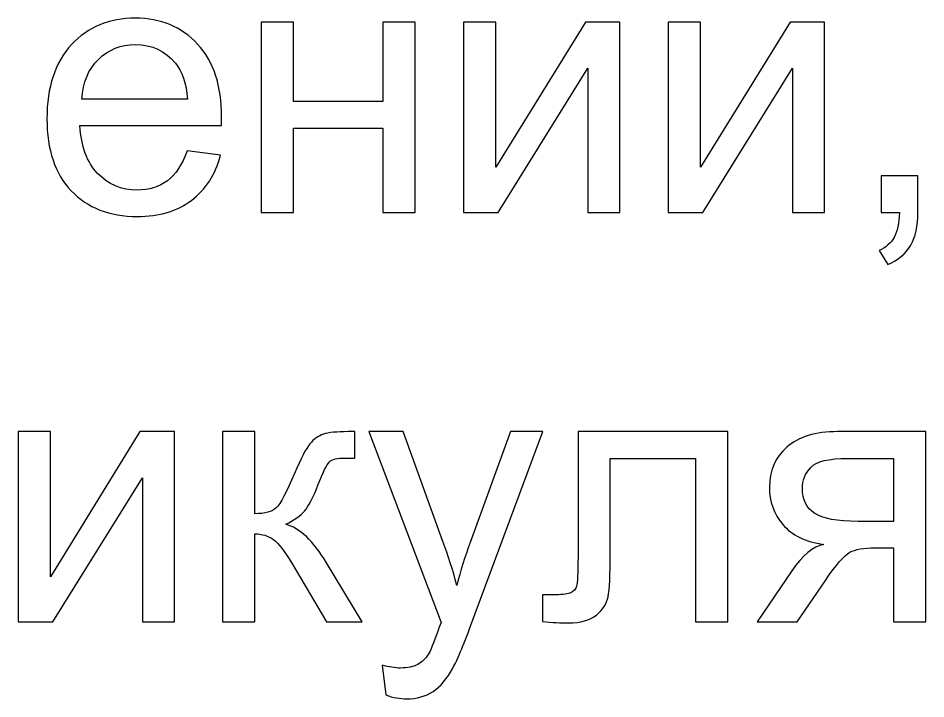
# Model space of a CAD drawing. Header units: millimetres. Extents: x -998 to 1016, y -1915 to 1914.
# Drawn here: x -448.6 to -391.8, y 1606 to 1648.6 of the extents above; entities that cross this region are included whole.
import ezdxf

# ---------------------------------------------------------------- set-up
doc = ezdxf.new("R2010")
doc.units = ezdxf.units.MM
doc.header["$MEASUREMENT"] = 0
doc.layers.add('layer 1', color=7, linetype='Continuous')

msp = doc.modelspace()

# ---------------------------------------------------------------- linework, layer by layer
at = {"layer": 'layer 1', "color": 250}
for points, knots in [([(-438.0614, 1640.2826), (-438.0614, 1640.2826), (-435.9748, 1640.0075), (-435.9748, 1640.0075), (-435.9748, 1640.0075), (-436.2996, 1638.796), (-436.9073, 1637.852), (-437.7939, 1637.1832), (-437.7939, 1637.1832), (-438.6806, 1636.5144), (-439.8118, 1636.1781), (-441.1915, 1636.1781), (-441.1915, 1636.1781), (-442.9266, 1636.1781), (-444.3024, 1636.7131), (-445.319, 1637.7832), (-445.319, 1637.7832), (-446.3356, 1638.8495), (-446.8439, 1640.3514), (-446.8439, 1642.2814), (-446.8439, 1642.2814), (-446.8439, 1644.2764), (-446.3318, 1645.828), (-445.3037, 1646.9287), (-445.3037, 1646.9287), (-444.2756, 1648.0332), (-442.9418, 1648.5835), (-441.3023, 1648.5835), (-441.3023, 1648.5835), (-439.7163, 1648.5835), (-438.4207, 1648.0446), (-437.4156, 1646.9631), (-437.4156, 1646.9631), (-436.4104, 1645.8815), (-435.906, 1644.3605), (-435.906, 1642.3999), (-435.906, 1642.3999), (-435.906, 1642.2814), (-435.9098, 1642.1018), (-435.9174, 1641.8649), (-435.9174, 1641.8649), (-435.9174, 1641.8649), (-444.7801, 1641.8649), (-444.7801, 1641.8649), (-444.7801, 1641.8649), (-444.7037, 1640.5616), (-444.3368, 1639.5603), (-443.6718, 1638.8686), (-443.6718, 1638.8686), (-443.0106, 1638.1768), (-442.1813, 1637.8291), (-441.1915, 1637.8291), (-441.1915, 1637.8291), (-440.4539, 1637.8291), (-439.8233, 1638.024), (-439.3035, 1638.4138), (-439.3035, 1638.4138), (-438.7799, 1638.8036), (-438.3672, 1639.4266), (-438.0614, 1640.2826)], [0, 0, 0, 0, 0.0625, 0.0625, 0.0625, 0.0625, 0.125, 0.125, 0.125, 0.125, 0.1875, 0.1875, 0.1875, 0.1875, 0.25, 0.25, 0.25, 0.25, 0.3125, 0.3125, 0.3125, 0.3125, 0.375, 0.375, 0.375, 0.375, 0.4375, 0.4375, 0.4375, 0.4375, 0.5, 0.5, 0.5, 0.5, 0.5625, 0.5625, 0.5625, 0.5625, 0.625, 0.625, 0.625, 0.625, 0.6875, 0.6875, 0.6875, 0.6875, 0.75, 0.75, 0.75, 0.75, 0.8125, 0.8125, 0.8125, 0.8125, 0.875, 0.875, 0.875, 0.875, 1, 1, 1, 1]), ([(-433.4257, 1648.3313), (-433.4257, 1648.3313), (-431.4078, 1648.3313), (-431.4078, 1648.3313), (-431.4078, 1648.3313), (-431.4078, 1648.3313), (-431.4078, 1643.3783), (-431.4078, 1643.3783), (-431.4078, 1643.3783), (-431.4078, 1643.3783), (-425.8127, 1643.3783), (-425.8127, 1643.3783), (-425.8127, 1643.3783), (-425.8127, 1643.3783), (-425.8127, 1648.3313), (-425.8127, 1648.3313), (-425.8127, 1648.3313), (-425.8127, 1648.3313), (-423.7948, 1648.3313), (-423.7948, 1648.3313), (-423.7948, 1648.3313), (-423.7948, 1648.3313), (-423.7948, 1636.4303), (-423.7948, 1636.4303), (-423.7948, 1636.4303), (-423.7948, 1636.4303), (-425.8127, 1636.4303), (-425.8127, 1636.4303), (-425.8127, 1636.4303), (-425.8127, 1636.4303), (-425.8127, 1641.7043), (-425.8127, 1641.7043), (-425.8127, 1641.7043), (-425.8127, 1641.7043), (-431.4078, 1641.7043), (-431.4078, 1641.7043), (-431.4078, 1641.7043), (-431.4078, 1641.7043), (-431.4078, 1636.4303), (-431.4078, 1636.4303), (-431.4078, 1636.4303), (-431.4078, 1636.4303), (-433.4257, 1636.4303), (-433.4257, 1636.4303), (-433.4257, 1636.4303), (-433.4257, 1636.4303), (-433.4257, 1648.3313), (-433.4257, 1648.3313)], [0, 0, 0, 0, 0.0769231, 0.0769231, 0.0769231, 0.0769231, 0.1538462, 0.1538462, 0.1538462, 0.1538462, 0.2307692, 0.2307692, 0.2307692, 0.2307692, 0.3076923, 0.3076923, 0.3076923, 0.3076923, 0.3846154, 0.3846154, 0.3846154, 0.3846154, 0.4615385, 0.4615385, 0.4615385, 0.4615385, 0.5384615, 0.5384615, 0.5384615, 0.5384615, 0.6153846, 0.6153846, 0.6153846, 0.6153846, 0.6923077, 0.6923077, 0.6923077, 0.6923077, 0.7692308, 0.7692308, 0.7692308, 0.7692308, 0.8461538, 0.8461538, 0.8461538, 0.8461538, 1, 1, 1, 1]), ([(-420.7642, 1648.3313), (-420.7642, 1648.3313), (-418.7463, 1648.3313), (-418.7463, 1648.3313), (-418.7463, 1648.3313), (-418.7463, 1648.3313), (-418.7463, 1639.2546), (-418.7463, 1639.2546), (-418.7463, 1639.2546), (-418.7463, 1639.2546), (-413.1398, 1648.3313), (-413.1398, 1648.3313), (-413.1398, 1648.3313), (-413.1398, 1648.3313), (-410.9728, 1648.3313), (-410.9728, 1648.3313), (-410.9728, 1648.3313), (-410.9728, 1648.3313), (-410.9728, 1636.4303), (-410.9728, 1636.4303), (-410.9728, 1636.4303), (-410.9728, 1636.4303), (-412.9907, 1636.4303), (-412.9907, 1636.4303), (-412.9907, 1636.4303), (-412.9907, 1636.4303), (-412.9907, 1645.4497), (-412.9907, 1645.4497), (-412.9907, 1645.4497), (-412.9907, 1645.4497), (-418.5896, 1636.4303), (-418.5896, 1636.4303), (-418.5896, 1636.4303), (-418.5896, 1636.4303), (-420.7642, 1636.4303), (-420.7642, 1636.4303), (-420.7642, 1636.4303), (-420.7642, 1636.4303), (-420.7642, 1648.3313), (-420.7642, 1648.3313)], [0, 0, 0, 0, 0.0909091, 0.0909091, 0.0909091, 0.0909091, 0.1818182, 0.1818182, 0.1818182, 0.1818182, 0.2727273, 0.2727273, 0.2727273, 0.2727273, 0.3636364, 0.3636364, 0.3636364, 0.3636364, 0.4545455, 0.4545455, 0.4545455, 0.4545455, 0.5454545, 0.5454545, 0.5454545, 0.5454545, 0.6363636, 0.6363636, 0.6363636, 0.6363636, 0.7272727, 0.7272727, 0.7272727, 0.7272727, 0.8181818, 0.8181818, 0.8181818, 0.8181818, 1, 1, 1, 1]), ([(-407.9536, 1648.3313), (-407.9536, 1648.3313), (-405.9357, 1648.3313), (-405.9357, 1648.3313), (-405.9357, 1648.3313), (-405.9357, 1648.3313), (-405.9357, 1639.2546), (-405.9357, 1639.2546), (-405.9357, 1639.2546), (-405.9357, 1639.2546), (-400.3292, 1648.3313), (-400.3292, 1648.3313), (-400.3292, 1648.3313), (-400.3292, 1648.3313), (-398.1622, 1648.3313), (-398.1622, 1648.3313), (-398.1622, 1648.3313), (-398.1622, 1648.3313), (-398.1622, 1636.4303), (-398.1622, 1636.4303), (-398.1622, 1636.4303), (-398.1622, 1636.4303), (-400.1801, 1636.4303), (-400.1801, 1636.4303), (-400.1801, 1636.4303), (-400.1801, 1636.4303), (-400.1801, 1645.4497), (-400.1801, 1645.4497), (-400.1801, 1645.4497), (-400.1801, 1645.4497), (-405.779, 1636.4303), (-405.779, 1636.4303), (-405.779, 1636.4303), (-405.779, 1636.4303), (-407.9536, 1636.4303), (-407.9536, 1636.4303), (-407.9536, 1636.4303), (-407.9536, 1636.4303), (-407.9536, 1648.3313), (-407.9536, 1648.3313)], [0, 0, 0, 0, 0.0909091, 0.0909091, 0.0909091, 0.0909091, 0.1818182, 0.1818182, 0.1818182, 0.1818182, 0.2727273, 0.2727273, 0.2727273, 0.2727273, 0.3636364, 0.3636364, 0.3636364, 0.3636364, 0.4545455, 0.4545455, 0.4545455, 0.4545455, 0.5454545, 0.5454545, 0.5454545, 0.5454545, 0.6363636, 0.6363636, 0.6363636, 0.6363636, 0.7272727, 0.7272727, 0.7272727, 0.7272727, 0.8181818, 0.8181818, 0.8181818, 0.8181818, 1, 1, 1, 1]), ([(-444.6655, 1643.5159), (-444.6655, 1643.5159), (-438.0385, 1643.5159), (-438.0385, 1643.5159), (-438.0385, 1643.5159), (-438.1264, 1644.5172), (-438.3825, 1645.2662), (-438.799, 1645.7669), (-438.799, 1645.7669), (-439.4373, 1646.5427), (-440.2704, 1646.9325), (-441.2908, 1646.9325), (-441.2908, 1646.9325), (-442.2157, 1646.9325), (-442.9915, 1646.623), (-443.6221, 1646.0038), (-443.6221, 1646.0038), (-444.2489, 1645.3847), (-444.5967, 1644.5554), (-444.6655, 1643.5159)], [0, 0, 0, 0, 0.1666667, 0.1666667, 0.1666667, 0.1666667, 0.3333333, 0.3333333, 0.3333333, 0.3333333, 0.5, 0.5, 0.5, 0.5, 0.6666667, 0.6666667, 0.6666667, 0.6666667, 1, 1, 1, 1]), ([(-394.6156, 1636.4303), (-394.6156, 1636.4303), (-394.6156, 1638.7234), (-394.6156, 1638.7234), (-394.6156, 1638.7234), (-394.6156, 1638.7234), (-392.3225, 1638.7234), (-392.3225, 1638.7234), (-392.3225, 1638.7234), (-392.3225, 1638.7234), (-392.3225, 1636.4303), (-392.3225, 1636.4303), (-392.3225, 1636.4303), (-392.3225, 1635.5857), (-392.4716, 1634.9016), (-392.7735, 1634.3818), (-392.7735, 1634.3818), (-393.0716, 1633.8621), (-393.5493, 1633.457), (-394.2028, 1633.1742), (-394.2028, 1633.1742), (-394.2028, 1633.1742), (-394.7532, 1634.0455), (-394.7532, 1634.0455), (-394.7532, 1634.0455), (-394.3251, 1634.2328), (-394.0117, 1634.508), (-393.813, 1634.8672), (-393.813, 1634.8672), (-393.6105, 1635.2303), (-393.4958, 1635.75), (-393.4729, 1636.4303), (-393.4729, 1636.4303), (-393.4729, 1636.4303), (-394.6156, 1636.4303), (-394.6156, 1636.4303)], [0, 0, 0, 0, 0.1, 0.1, 0.1, 0.1, 0.2, 0.2, 0.2, 0.2, 0.3, 0.3, 0.3, 0.3, 0.4, 0.4, 0.4, 0.4, 0.5, 0.5, 0.5, 0.5, 0.6, 0.6, 0.6, 0.6, 0.7, 0.7, 0.7, 0.7, 0.8, 0.8, 0.8, 0.8, 1, 1, 1, 1]), ([(-448.6442, 1622.714), (-448.6442, 1622.714), (-446.6263, 1622.714), (-446.6263, 1622.714), (-446.6263, 1622.714), (-446.6263, 1622.714), (-446.6263, 1613.6373), (-446.6263, 1613.6373), (-446.6263, 1613.6373), (-446.6263, 1613.6373), (-441.0198, 1622.714), (-441.0198, 1622.714), (-441.0198, 1622.714), (-441.0198, 1622.714), (-438.8528, 1622.714), (-438.8528, 1622.714), (-438.8528, 1622.714), (-438.8528, 1622.714), (-438.8528, 1610.813), (-438.8528, 1610.813), (-438.8528, 1610.813), (-438.8528, 1610.813), (-440.8707, 1610.813), (-440.8707, 1610.813), (-440.8707, 1610.813), (-440.8707, 1610.813), (-440.8707, 1619.8324), (-440.8707, 1619.8324), (-440.8707, 1619.8324), (-440.8707, 1619.8324), (-446.4696, 1610.813), (-446.4696, 1610.813), (-446.4696, 1610.813), (-446.4696, 1610.813), (-448.6442, 1610.813), (-448.6442, 1610.813), (-448.6442, 1610.813), (-448.6442, 1610.813), (-448.6442, 1622.714), (-448.6442, 1622.714)], [0, 0, 0, 0, 0.0909091, 0.0909091, 0.0909091, 0.0909091, 0.1818182, 0.1818182, 0.1818182, 0.1818182, 0.2727273, 0.2727273, 0.2727273, 0.2727273, 0.3636364, 0.3636364, 0.3636364, 0.3636364, 0.4545455, 0.4545455, 0.4545455, 0.4545455, 0.5454545, 0.5454545, 0.5454545, 0.5454545, 0.6363636, 0.6363636, 0.6363636, 0.6363636, 0.7272727, 0.7272727, 0.7272727, 0.7272727, 0.8181818, 0.8181818, 0.8181818, 0.8181818, 1, 1, 1, 1]), ([(-435.8565, 1622.714), (-435.8565, 1622.714), (-433.8386, 1622.714), (-433.8386, 1622.714), (-433.8386, 1622.714), (-433.8386, 1622.714), (-433.8386, 1617.5775), (-433.8386, 1617.5775), (-433.8386, 1617.5775), (-433.1966, 1617.5775), (-432.7456, 1617.6998), (-432.4857, 1617.9482), (-432.4857, 1617.9482), (-432.2297, 1618.1928), (-431.8513, 1618.9075), (-431.3468, 1620.0961), (-431.3468, 1620.0961), (-430.9494, 1621.0362), (-430.6283, 1621.6554), (-430.3837, 1621.9534), (-430.3837, 1621.9534), (-430.1353, 1622.2515), (-429.8525, 1622.4541), (-429.5315, 1622.5573), (-429.5315, 1622.5573), (-429.2066, 1622.6605), (-428.6907, 1622.714), (-427.9837, 1622.714), (-427.9837, 1622.714), (-427.9837, 1622.714), (-427.5786, 1622.714), (-427.5786, 1622.714), (-427.5786, 1622.714), (-427.5786, 1622.714), (-427.5786, 1621.0515), (-427.5786, 1621.0515), (-427.5786, 1621.0515), (-427.5786, 1621.0515), (-428.1404, 1621.063), (-428.1404, 1621.063), (-428.1404, 1621.063), (-428.6716, 1621.063), (-429.0117, 1620.9827), (-429.1608, 1620.826), (-429.1608, 1620.826), (-429.3175, 1620.6617), (-429.5582, 1620.1725), (-429.8793, 1619.3585), (-429.8793, 1619.3585), (-430.185, 1618.5788), (-430.464, 1618.04), (-430.7201, 1617.7419), (-430.7201, 1617.7419), (-430.9723, 1617.4438), (-431.3659, 1617.1724), (-431.8972, 1616.924), (-431.8972, 1616.924), (-431.0296, 1616.6909), (-430.1735, 1615.8845), (-429.3328, 1614.501), (-429.3328, 1614.501), (-429.3328, 1614.501), (-427.12, 1610.813), (-427.12, 1610.813), (-427.12, 1610.813), (-427.12, 1610.813), (-429.3366, 1610.813), (-429.3366, 1610.813), (-429.3366, 1610.813), (-429.3366, 1610.813), (-431.5188, 1614.4895), (-431.5188, 1614.4895), (-431.5188, 1614.4895), (-431.9583, 1615.2348), (-432.3405, 1615.724), (-432.6653, 1615.9609), (-432.6653, 1615.9609), (-432.994, 1616.1979), (-433.3838, 1616.3163), (-433.8386, 1616.3163), (-433.8386, 1616.3163), (-433.8386, 1616.3163), (-433.8386, 1610.813), (-433.8386, 1610.813), (-433.8386, 1610.813), (-433.8386, 1610.813), (-435.8565, 1610.813), (-435.8565, 1610.813), (-435.8565, 1610.813), (-435.8565, 1610.813), (-435.8565, 1622.714), (-435.8565, 1622.714)], [0, 0, 0, 0, 0.0416667, 0.0416667, 0.0416667, 0.0416667, 0.0833333, 0.0833333, 0.0833333, 0.0833333, 0.125, 0.125, 0.125, 0.125, 0.1666667, 0.1666667, 0.1666667, 0.1666667, 0.2083333, 0.2083333, 0.2083333, 0.2083333, 0.25, 0.25, 0.25, 0.25, 0.2916667, 0.2916667, 0.2916667, 0.2916667, 0.3333333, 0.3333333, 0.3333333, 0.3333333, 0.375, 0.375, 0.375, 0.375, 0.4166667, 0.4166667, 0.4166667, 0.4166667, 0.4583333, 0.4583333, 0.4583333, 0.4583333, 0.5, 0.5, 0.5, 0.5, 0.5416667, 0.5416667, 0.5416667, 0.5416667, 0.5833333, 0.5833333, 0.5833333, 0.5833333, 0.625, 0.625, 0.625, 0.625, 0.6666667, 0.6666667, 0.6666667, 0.6666667, 0.7083333, 0.7083333, 0.7083333, 0.7083333, 0.75, 0.75, 0.75, 0.75, 0.7916667, 0.7916667, 0.7916667, 0.7916667, 0.8333333, 0.8333333, 0.8333333, 0.8333333, 0.875, 0.875, 0.875, 0.875, 0.9166667, 0.9166667, 0.9166667, 0.9166667, 1, 1, 1, 1]), ([(-425.6371, 1606.2383), (-425.6371, 1606.2383), (-425.8664, 1608.1034), (-425.8664, 1608.1034), (-425.8664, 1608.1034), (-425.4231, 1607.9849), (-425.0409, 1607.9237), (-424.7122, 1607.9237), (-424.7122, 1607.9237), (-424.2613, 1607.9237), (-423.902, 1608.0002), (-423.6345, 1608.1492), (-423.6345, 1608.1492), (-423.3632, 1608.2983), (-423.1415, 1608.5085), (-422.9695, 1608.776), (-422.9695, 1608.776), (-422.8434, 1608.9786), (-422.637, 1609.4792), (-422.3542, 1610.2818), (-422.3542, 1610.2818), (-422.316, 1610.3926), (-422.2587, 1610.5569), (-422.1746, 1610.7748), (-422.1746, 1610.7748), (-422.1746, 1610.7748), (-426.6919, 1622.714), (-426.6919, 1622.714), (-426.6919, 1622.714), (-426.6919, 1622.714), (-424.5364, 1622.714), (-424.5364, 1622.714), (-424.5364, 1622.714), (-424.5364, 1622.714), (-422.0523, 1615.8424), (-422.0523, 1615.8424), (-422.0523, 1615.8424), (-421.7274, 1614.9749), (-421.4408, 1614.0577), (-421.1847, 1613.0946), (-421.1847, 1613.0946), (-420.9516, 1614.0004), (-420.6764, 1614.8946), (-420.3554, 1615.7737), (-420.3554, 1615.7737), (-420.3554, 1615.7737), (-417.8178, 1622.714), (-417.8178, 1622.714), (-417.8178, 1622.714), (-417.8178, 1622.714), (-415.8037, 1622.714), (-415.8037, 1622.714), (-415.8037, 1622.714), (-415.8037, 1622.714), (-420.3019, 1610.6066), (-420.3019, 1610.6066), (-420.3019, 1610.6066), (-420.7873, 1609.3034), (-421.1656, 1608.4091), (-421.437, 1607.9161), (-421.437, 1607.9161), (-421.7962, 1607.2549), (-422.209, 1606.7696), (-422.6714, 1606.46), (-422.6714, 1606.46), (-423.1377, 1606.1504), (-423.6918, 1605.9976), (-424.3339, 1605.9976), (-424.3339, 1605.9976), (-424.7237, 1605.9976), (-425.1594, 1606.0778), (-425.6371, 1606.2383)], [0, 0, 0, 0, 0.0526316, 0.0526316, 0.0526316, 0.0526316, 0.1052632, 0.1052632, 0.1052632, 0.1052632, 0.1578947, 0.1578947, 0.1578947, 0.1578947, 0.2105263, 0.2105263, 0.2105263, 0.2105263, 0.2631579, 0.2631579, 0.2631579, 0.2631579, 0.3157895, 0.3157895, 0.3157895, 0.3157895, 0.3684211, 0.3684211, 0.3684211, 0.3684211, 0.4210526, 0.4210526, 0.4210526, 0.4210526, 0.4736842, 0.4736842, 0.4736842, 0.4736842, 0.5263158, 0.5263158, 0.5263158, 0.5263158, 0.5789474, 0.5789474, 0.5789474, 0.5789474, 0.6315789, 0.6315789, 0.6315789, 0.6315789, 0.6842105, 0.6842105, 0.6842105, 0.6842105, 0.7368421, 0.7368421, 0.7368421, 0.7368421, 0.7894737, 0.7894737, 0.7894737, 0.7894737, 0.8421053, 0.8421053, 0.8421053, 0.8421053, 0.8947368, 0.8947368, 0.8947368, 0.8947368, 1, 1, 1, 1]), ([(-413.5986, 1622.714), (-413.5986, 1622.714), (-404.2199, 1622.714), (-404.2199, 1622.714), (-404.2199, 1622.714), (-404.2199, 1622.714), (-404.2199, 1610.8245), (-404.2199, 1610.8245), (-404.2199, 1610.8245), (-404.2199, 1610.8245), (-406.2378, 1610.8245), (-406.2378, 1610.8245), (-406.2378, 1610.8245), (-406.2378, 1610.8245), (-406.2378, 1621.04), (-406.2378, 1621.04), (-406.2378, 1621.04), (-406.2378, 1621.04), (-411.5807, 1621.04), (-411.5807, 1621.04), (-411.5807, 1621.04), (-411.5807, 1621.04), (-411.5807, 1615.1201), (-411.5807, 1615.1201), (-411.5807, 1615.1201), (-411.5807, 1613.7405), (-411.6265, 1612.8309), (-411.7144, 1612.3876), (-411.7144, 1612.3876), (-411.8062, 1611.9481), (-412.0507, 1611.5659), (-412.452, 1611.2372), (-412.452, 1611.2372), (-412.8571, 1610.9085), (-413.4381, 1610.7442), (-414.1986, 1610.7442), (-414.1986, 1610.7442), (-414.6687, 1610.7442), (-415.2114, 1610.7748), (-415.8228, 1610.8321), (-415.8228, 1610.8321), (-415.8228, 1610.8321), (-415.8228, 1612.5099), (-415.8228, 1612.5099), (-415.8228, 1612.5099), (-415.8228, 1612.5099), (-414.94, 1612.5099), (-414.94, 1612.5099), (-414.94, 1612.5099), (-414.5234, 1612.5099), (-414.2253, 1612.5519), (-414.0457, 1612.6398), (-414.0457, 1612.6398), (-413.8661, 1612.7239), (-413.7476, 1612.8615), (-413.6865, 1613.0487), (-413.6865, 1613.0487), (-413.6291, 1613.236), (-413.5986, 1613.8437), (-413.5986, 1614.8717), (-413.5986, 1614.8717), (-413.5986, 1614.8717), (-413.5986, 1622.714), (-413.5986, 1622.714)], [0, 0, 0, 0, 0.0588235, 0.0588235, 0.0588235, 0.0588235, 0.1176471, 0.1176471, 0.1176471, 0.1176471, 0.1764706, 0.1764706, 0.1764706, 0.1764706, 0.2352941, 0.2352941, 0.2352941, 0.2352941, 0.2941176, 0.2941176, 0.2941176, 0.2941176, 0.3529412, 0.3529412, 0.3529412, 0.3529412, 0.4117647, 0.4117647, 0.4117647, 0.4117647, 0.4705882, 0.4705882, 0.4705882, 0.4705882, 0.5294118, 0.5294118, 0.5294118, 0.5294118, 0.5882353, 0.5882353, 0.5882353, 0.5882353, 0.6470588, 0.6470588, 0.6470588, 0.6470588, 0.7058824, 0.7058824, 0.7058824, 0.7058824, 0.7647059, 0.7647059, 0.7647059, 0.7647059, 0.8235294, 0.8235294, 0.8235294, 0.8235294, 0.8823529, 0.8823529, 0.8823529, 0.8823529, 1, 1, 1, 1]), ([(-391.826, 1622.714), (-391.826, 1622.714), (-391.826, 1610.813), (-391.826, 1610.813), (-391.826, 1610.813), (-391.826, 1610.813), (-393.8439, 1610.813), (-393.8439, 1610.813), (-393.8439, 1610.813), (-393.8439, 1610.813), (-393.8439, 1615.445), (-393.8439, 1615.445), (-393.8439, 1615.445), (-393.8439, 1615.445), (-395.0057, 1615.445), (-395.0057, 1615.445), (-395.0057, 1615.445), (-395.7127, 1615.445), (-396.2401, 1615.3533), (-396.5879, 1615.166), (-396.5879, 1615.166), (-396.9357, 1614.9787), (-397.444, 1614.394), (-398.1128, 1613.4042), (-398.1128, 1613.4042), (-398.1128, 1613.4042), (-399.8861, 1610.813), (-399.8861, 1610.813), (-399.8861, 1610.813), (-399.8861, 1610.813), (-402.3855, 1610.813), (-402.3855, 1610.813), (-402.3855, 1610.813), (-402.3855, 1610.813), (-400.2071, 1614.008), (-400.2071, 1614.008), (-400.2071, 1614.008), (-399.5421, 1614.9864), (-398.8771, 1615.5367), (-398.216, 1615.6628), (-398.216, 1615.6628), (-399.3663, 1615.8195), (-400.2224, 1616.2361), (-400.7804, 1616.9087), (-400.7804, 1616.9087), (-401.3383, 1617.5813), (-401.6173, 1618.3572), (-401.6173, 1619.2324), (-401.6173, 1619.2324), (-401.6173, 1620.2681), (-401.2543, 1621.105), (-400.5243, 1621.7471), (-400.5243, 1621.7471), (-399.7943, 1622.393), (-398.7357, 1622.714), (-397.3522, 1622.714), (-397.3522, 1622.714), (-397.3522, 1622.714), (-391.826, 1622.714), (-391.826, 1622.714)], [0, 0, 0, 0, 0.0625, 0.0625, 0.0625, 0.0625, 0.125, 0.125, 0.125, 0.125, 0.1875, 0.1875, 0.1875, 0.1875, 0.25, 0.25, 0.25, 0.25, 0.3125, 0.3125, 0.3125, 0.3125, 0.375, 0.375, 0.375, 0.375, 0.4375, 0.4375, 0.4375, 0.4375, 0.5, 0.5, 0.5, 0.5, 0.5625, 0.5625, 0.5625, 0.5625, 0.625, 0.625, 0.625, 0.625, 0.6875, 0.6875, 0.6875, 0.6875, 0.75, 0.75, 0.75, 0.75, 0.8125, 0.8125, 0.8125, 0.8125, 0.875, 0.875, 0.875, 0.875, 1, 1, 1, 1]), ([(-393.8439, 1621.04), (-393.8439, 1621.04), (-396.7102, 1621.04), (-396.7102, 1621.04), (-396.7102, 1621.04), (-397.9102, 1621.04), (-398.686, 1620.8528), (-399.0338, 1620.4782), (-399.0338, 1620.4782), (-399.3816, 1620.1037), (-399.5536, 1619.6642), (-399.5536, 1619.1636), (-399.5536, 1619.1636), (-399.5536, 1618.4527), (-399.2975, 1617.9291), (-398.7854, 1617.5966), (-398.7854, 1617.5966), (-398.2771, 1617.2641), (-397.3713, 1617.096), (-396.0719, 1617.096), (-396.0719, 1617.096), (-396.0719, 1617.096), (-393.8439, 1617.096), (-393.8439, 1617.096), (-393.8439, 1617.096), (-393.8439, 1617.096), (-393.8439, 1621.04), (-393.8439, 1621.04)], [0, 0, 0, 0, 0.125, 0.125, 0.125, 0.125, 0.25, 0.25, 0.25, 0.25, 0.375, 0.375, 0.375, 0.375, 0.5, 0.5, 0.5, 0.5, 0.625, 0.625, 0.625, 0.625, 0.75, 0.75, 0.75, 0.75, 1, 1, 1, 1])]:
    msp.add_open_spline(points, degree=3, knots=knots, dxfattribs=at)

doc.saveas('drawing.dxf')
